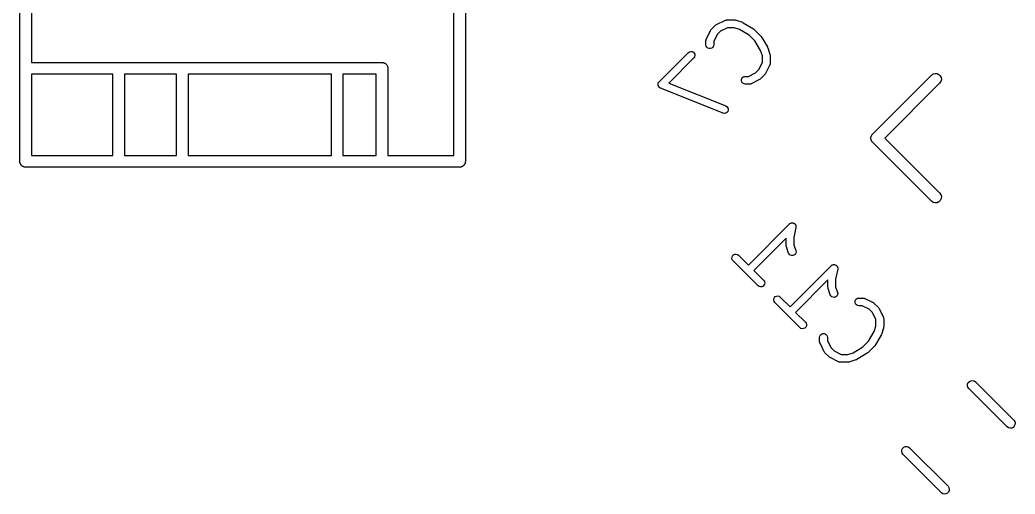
# Model space of a CAD drawing. Extents: x 100.3 to 129.7, y -169.9 to -105.7.
# Drawn here: x 103.01 to 115.86, y -134.53 to -128.41 of the extents above; entities that cross this region are included whole.
import ezdxf

# ---------------------------------------------------------------- set-up
doc = ezdxf.new("R2010")
doc.units = 0
doc.header["$MEASUREMENT"] = 0
doc.layers.add('BLACK', color=7, linetype='CONTINUOUS')

msp = doc.modelspace()

# ---------------------------------------------------------------- linework, layer by layer
at = {"layer": 'Black'}
for p, q in [((108.612, -130.162), (108.612, -115.812)), ((108.762, -115.737), (108.762, -130.237)), ((103.012, -130.237), (103.012, -116.937)), ((103.162, -127.662), (103.162, -128.962)), ((112.003, -128.473), (112.111, -128.419)), ((112.111, -128.419), (112.113, -128.418)), ((112.113, -128.418), (112.116, -128.416)), ((112.116, -128.416), (112.122, -128.415)), ((112.122, -128.415), (112.127, -128.414)), ((112.127, -128.414), (112.13, -128.414)), ((112.13, -128.414), (112.133, -128.413)), ((112.133, -128.413), (112.241, -128.413)), ((112.241, -128.413), (112.249, -128.415)), ((112.249, -128.415), (112.256, -128.416)), ((112.256, -128.416), (112.337, -128.443)), ((112.337, -128.443), (112.342, -128.446)), ((112.342, -128.446), (112.347, -128.448)), ((112.347, -128.448), (112.482, -128.528)), ((111.873, -128.657), (111.927, -128.549)), ((111.927, -128.549), (111.931, -128.542)), ((111.931, -128.542), (111.936, -128.536)), ((111.936, -128.536), (111.99, -128.482)), ((111.99, -128.482), (111.996, -128.477)), ((111.996, -128.477), (112.003, -128.473)), ((112.055, -128.558), (112.012, -128.601)), ((112.145, -128.513), (112.055, -128.558)), ((112.233, -128.513), (112.145, -128.513)), ((112.3, -128.536), (112.233, -128.513)), ((112.425, -128.611), (112.3, -128.536)), ((112.482, -128.528), (112.486, -128.532)), ((112.486, -128.532), (112.491, -128.536)), ((112.491, -128.536), (112.572, -128.617)), ((111.867, -128.679), (111.868, -128.676)), ((111.867, -128.733), (111.867, -128.679)), ((111.868, -128.673), (111.869, -128.668)), ((111.868, -128.676), (111.868, -128.673)), ((111.869, -128.668), (111.87, -128.662)), ((111.87, -128.662), (111.872, -128.659)), ((111.872, -128.659), (111.873, -128.657)), ((112.012, -128.601), (111.967, -128.691)), ((111.967, -128.691), (111.967, -128.733)), ((112.497, -128.683), (112.425, -128.611)), ((112.572, -128.808), (112.497, -128.683)), ((112.572, -128.617), (112.576, -128.622)), ((112.576, -128.622), (112.58, -128.626)), ((112.58, -128.626), (112.661, -128.761)), ((111.262, -129.209), (111.64, -128.832)), ((111.64, -128.832), (111.654, -128.822)), ((111.654, -128.822), (111.671, -128.818)), ((111.671, -128.818), (111.688, -128.819)), ((111.688, -128.819), (111.704, -128.827)), ((111.704, -128.827), (111.716, -128.839)), ((111.87, -128.75), (111.867, -128.733)), ((111.879, -128.765), (111.87, -128.75)), ((111.892, -128.776), (111.879, -128.765)), ((111.909, -128.782), (111.892, -128.776)), ((111.926, -128.782), (111.909, -128.782)), ((111.942, -128.776), (111.926, -128.782)), ((111.956, -128.765), (111.942, -128.776)), ((111.964, -128.75), (111.956, -128.765)), ((111.967, -128.733), (111.964, -128.75)), ((112.595, -128.876), (112.572, -128.808)), ((112.661, -128.761), (112.663, -128.766)), ((112.663, -128.766), (112.665, -128.771)), ((112.665, -128.771), (112.692, -128.852)), ((103.162, -128.962), (107.687, -128.962)), ((107.687, -128.962), (107.693, -128.963)), ((107.693, -128.963), (107.7, -128.963)), ((107.7, -128.963), (107.706, -128.965)), ((111.71, -128.903), (111.387, -129.226)), ((111.72, -128.889), (111.71, -128.903)), ((111.716, -128.839), (111.723, -128.855)), ((111.725, -128.872), (111.72, -128.889)), ((111.723, -128.855), (111.725, -128.872)), ((112.55, -129.053), (112.595, -128.963)), ((112.595, -128.963), (112.595, -128.876)), ((112.692, -128.852), (112.693, -128.86)), ((112.693, -128.86), (112.695, -128.868)), ((112.695, -128.868), (112.695, -128.975)), ((107.706, -128.965), (107.713, -128.967)), ((107.713, -128.967), (107.718, -128.97)), ((107.718, -128.97), (107.724, -128.972)), ((107.724, -128.972), (107.73, -128.976)), ((107.73, -128.976), (107.735, -128.98)), ((107.735, -128.98), (107.739, -128.985)), ((107.739, -128.985), (107.744, -128.989)), ((107.744, -128.989), (107.748, -128.994)), ((107.748, -128.994), (107.752, -128.999)), ((107.752, -128.999), (107.754, -129.006)), ((107.754, -129.006), (107.757, -129.011)), ((107.757, -129.011), (107.759, -129.018)), ((107.759, -129.018), (107.761, -129.024)), ((107.761, -129.024), (107.761, -129.031)), ((107.761, -129.031), (107.762, -129.037)), ((107.762, -129.037), (107.762, -130.162)), ((112.507, -129.096), (112.55, -129.053)), ((112.689, -128.998), (112.636, -129.105)), ((112.69, -128.995), (112.689, -128.998)), ((112.692, -128.992), (112.69, -128.995)), ((112.693, -128.987), (112.692, -128.992)), ((112.694, -128.981), (112.693, -128.987)), ((112.695, -128.975), (112.694, -128.978)), ((112.694, -128.978), (112.694, -128.981)), ((103.162, -129.112), (103.162, -130.162)), ((104.212, -129.112), (103.162, -129.112)), ((104.212, -130.162), (104.212, -129.112)), ((104.362, -129.112), (104.362, -130.162)), ((105.032, -129.112), (104.362, -129.112)), ((105.032, -130.162), (105.032, -129.112)), ((105.182, -129.112), (105.182, -130.162)), ((107.032, -129.112), (105.182, -129.112)), ((107.032, -130.162), (107.032, -129.112)), ((107.182, -129.112), (107.182, -130.162)), ((107.612, -129.112), (107.182, -129.112)), ((107.612, -130.162), (107.612, -129.112)), ((111.254, -129.221), (111.255, -129.218)), ((111.255, -129.218), (111.259, -129.214)), ((111.259, -129.214), (111.262, -129.209)), ((112.326, -129.182), (112.332, -129.166)), ((112.326, -129.199), (112.326, -129.182)), ((112.332, -129.216), (112.326, -129.199)), ((112.332, -129.166), (112.343, -129.152)), ((112.343, -129.229), (112.332, -129.216)), ((112.343, -129.152), (112.358, -129.144)), ((112.358, -129.144), (112.375, -129.141)), ((112.375, -129.141), (112.417, -129.141)), ((112.417, -129.141), (112.507, -129.096)), ((112.559, -129.182), (112.452, -129.235)), ((112.566, -129.177), (112.559, -129.182)), ((112.572, -129.172), (112.566, -129.177)), ((112.626, -129.118), (112.572, -129.172)), ((112.631, -129.112), (112.626, -129.118)), ((112.636, -129.105), (112.631, -129.112)), ((114.017, -129.884), (114.777, -129.124)), ((114.777, -129.124), (114.798, -129.109)), ((114.798, -129.109), (114.824, -129.102)), ((114.824, -129.102), (114.85, -129.104)), ((114.85, -129.104), (114.873, -129.115)), ((114.873, -129.115), (114.892, -129.134)), ((114.898, -129.208), (114.883, -129.23)), ((114.892, -129.134), (114.903, -129.157)), ((114.905, -129.183), (114.898, -129.208)), ((114.903, -129.157), (114.905, -129.183)), ((111.248, -129.24), (111.249, -129.237)), ((111.249, -129.246), (111.248, -129.24)), ((111.248, -129.252), (111.249, -129.246)), ((111.249, -129.255), (111.248, -129.252)), ((111.249, -129.234), (111.251, -129.229)), ((111.249, -129.237), (111.249, -129.234)), ((111.25, -129.258), (111.249, -129.255)), ((111.252, -129.263), (111.25, -129.258)), ((111.251, -129.229), (111.252, -129.223)), ((111.252, -129.223), (111.254, -129.221)), ((111.254, -129.268), (111.252, -129.263)), ((111.256, -129.271), (111.254, -129.268)), ((111.257, -129.273), (111.256, -129.271)), ((111.261, -129.277), (111.257, -129.273)), ((111.264, -129.282), (111.261, -129.277)), ((111.267, -129.283), (111.264, -129.282)), ((111.269, -129.286), (111.267, -129.283)), ((111.274, -129.288), (111.269, -129.286)), ((111.279, -129.291), (111.274, -129.288)), ((112.087, -129.614), (111.279, -129.291)), ((111.387, -129.226), (112.125, -129.521)), ((112.358, -129.238), (112.343, -129.229)), ((112.375, -129.241), (112.358, -129.238)), ((112.429, -129.241), (112.375, -129.241)), ((112.432, -129.24), (112.429, -129.241)), ((112.435, -129.24), (112.432, -129.24)), ((112.441, -129.239), (112.435, -129.24)), ((112.446, -129.238), (112.441, -129.239)), ((112.449, -129.236), (112.446, -129.238)), ((112.452, -129.235), (112.449, -129.236)), ((114.883, -129.23), (114.176, -129.937)), ((112.125, -129.521), (112.139, -129.531)), ((112.148, -129.594), (112.137, -129.607)), ((112.139, -129.531), (112.15, -129.544)), ((112.155, -129.578), (112.148, -129.594)), ((112.15, -129.544), (112.155, -129.561)), ((112.155, -129.561), (112.155, -129.578)), ((112.104, -129.618), (112.087, -129.614)), ((112.122, -129.615), (112.104, -129.618)), ((112.137, -129.607), (112.122, -129.615)), ((113.995, -129.93), (113.997, -129.924)), ((113.996, -129.937), (113.995, -129.93)), ((113.995, -129.943), (113.996, -129.937)), ((113.997, -129.95), (113.995, -129.943)), ((113.997, -129.924), (113.998, -129.917)), ((113.998, -129.956), (113.997, -129.95)), ((113.998, -129.917), (114, -129.912)), ((114, -129.962), (113.998, -129.956)), ((114, -129.912), (114.002, -129.905)), ((114.002, -129.969), (114, -129.962)), ((114.002, -129.905), (114.006, -129.9)), ((114.006, -129.974), (114.002, -129.969)), ((114.006, -129.9), (114.009, -129.894)), ((114.009, -129.98), (114.006, -129.974)), ((114.009, -129.894), (114.013, -129.889)), ((114.013, -129.985), (114.009, -129.98)), ((114.013, -129.889), (114.017, -129.884)), ((114.017, -129.99), (114.013, -129.985)), ((114.777, -130.75), (114.017, -129.99)), ((114.176, -129.937), (114.883, -130.644)), ((103.013, -130.243), (103.012, -130.237)), ((103.013, -130.25), (103.013, -130.243)), ((103.162, -130.162), (104.212, -130.162)), ((104.362, -130.162), (105.032, -130.162)), ((105.182, -130.162), (107.032, -130.162)), ((107.182, -130.162), (107.612, -130.162)), ((107.762, -130.162), (108.612, -130.162)), ((108.762, -130.237), (108.761, -130.243)), ((108.761, -130.243), (108.761, -130.25)), ((103.015, -130.256), (103.013, -130.25)), ((103.017, -130.263), (103.015, -130.256)), ((103.02, -130.268), (103.017, -130.263)), ((103.022, -130.274), (103.02, -130.268)), ((103.026, -130.28), (103.022, -130.274)), ((103.03, -130.285), (103.026, -130.28)), ((103.035, -130.289), (103.03, -130.285)), ((103.039, -130.294), (103.035, -130.289)), ((103.044, -130.298), (103.039, -130.294)), ((103.049, -130.302), (103.044, -130.298)), ((103.056, -130.304), (103.049, -130.302)), ((103.061, -130.307), (103.056, -130.304)), ((103.068, -130.309), (103.061, -130.307)), ((103.074, -130.311), (103.068, -130.309)), ((103.081, -130.311), (103.074, -130.311)), ((103.087, -130.312), (103.081, -130.311)), ((108.687, -130.312), (103.087, -130.312)), ((108.693, -130.311), (108.687, -130.312)), ((108.7, -130.311), (108.693, -130.311)), ((108.706, -130.309), (108.7, -130.311)), ((108.713, -130.307), (108.706, -130.309)), ((108.718, -130.304), (108.713, -130.307)), ((108.724, -130.302), (108.718, -130.304)), ((108.73, -130.298), (108.724, -130.302)), ((108.735, -130.294), (108.73, -130.298)), ((108.739, -130.289), (108.735, -130.294)), ((108.744, -130.285), (108.739, -130.289)), ((108.748, -130.28), (108.744, -130.285)), ((108.752, -130.274), (108.748, -130.28)), ((108.754, -130.268), (108.752, -130.274)), ((108.757, -130.263), (108.754, -130.268)), ((108.759, -130.256), (108.757, -130.263)), ((108.761, -130.25), (108.759, -130.256)), ((114.798, -130.765), (114.777, -130.75)), ((114.873, -130.758), (114.85, -130.769)), ((114.892, -130.74), (114.873, -130.758)), ((114.883, -130.644), (114.898, -130.665)), ((114.903, -130.716), (114.892, -130.74)), ((114.898, -130.665), (114.905, -130.69)), ((114.905, -130.69), (114.903, -130.716)), ((114.824, -130.772), (114.798, -130.765)), ((114.85, -130.769), (114.824, -130.772)), ((112.414, -131.573), (112.944, -131.043)), ((112.944, -131.043), (112.946, -131.042)), ((112.946, -131.042), (112.948, -131.039)), ((112.948, -131.039), (112.954, -131.037)), ((112.954, -131.037), (112.958, -131.033)), ((112.958, -131.033), (112.961, -131.032)), ((112.961, -131.032), (112.964, -131.031)), ((112.964, -131.031), (112.969, -131.03)), ((112.969, -131.03), (112.975, -131.029)), ((112.975, -131.029), (112.978, -131.029)), ((112.978, -131.029), (112.981, -131.029)), ((112.981, -131.029), (112.987, -131.03)), ((112.987, -131.03), (112.993, -131.03)), ((112.993, -131.03), (112.995, -131.031)), ((112.995, -131.031), (112.998, -131.032)), ((112.998, -131.032), (113.003, -131.035)), ((113.003, -131.035), (113.008, -131.038)), ((113.029, -131.088), (113.003, -131.218)), ((113.008, -131.038), (113.01, -131.04)), ((113.01, -131.04), (113.013, -131.041)), ((113.013, -131.041), (113.016, -131.046)), ((113.016, -131.046), (113.021, -131.05)), ((113.021, -131.05), (113.022, -131.052)), ((113.022, -131.052), (113.023, -131.055)), ((113.023, -131.055), (113.025, -131.06)), ((113.025, -131.06), (113.028, -131.066)), ((113.028, -131.066), (113.028, -131.068)), ((113.028, -131.068), (113.029, -131.071)), ((113.029, -131.071), (113.029, -131.077)), ((113.029, -131.077), (113.029, -131.083)), ((113.029, -131.083), (113.029, -131.086)), ((113.029, -131.086), (113.029, -131.088)), ((112.903, -131.226), (112.485, -131.644)), ((112.903, -131.321), (112.903, -131.226)), ((113.003, -131.218), (113.003, -131.313)), ((112.904, -131.329), (112.903, -131.321)), ((112.905, -131.337), (112.904, -131.329)), ((112.932, -131.418), (112.905, -131.337)), ((113.003, -131.313), (113.027, -131.386)), ((113.03, -131.403), (113.026, -131.42)), ((113.027, -131.386), (113.03, -131.403)), ((112.202, -131.487), (112.204, -131.47)), ((112.207, -131.504), (112.202, -131.487)), ((112.204, -131.47), (112.211, -131.454)), ((112.217, -131.518), (112.207, -131.504)), ((112.211, -131.454), (112.224, -131.442)), ((112.54, -131.841), (112.217, -131.518)), ((112.224, -131.442), (112.239, -131.434)), ((112.239, -131.434), (112.257, -131.433)), ((112.257, -131.433), (112.273, -131.437)), ((112.273, -131.437), (112.288, -131.447)), ((112.288, -131.447), (112.414, -131.573)), ((112.94, -131.433), (112.932, -131.418)), ((112.953, -131.444), (112.94, -131.433)), ((112.97, -131.451), (112.953, -131.444)), ((112.987, -131.451), (112.97, -131.451)), ((113.003, -131.446), (112.987, -131.451)), ((113.017, -131.435), (113.003, -131.446)), ((113.026, -131.42), (113.017, -131.435)), ((112.485, -131.644), (112.611, -131.77)), ((112.953, -132.112), (113.483, -131.582)), ((113.483, -131.582), (113.485, -131.58)), ((113.485, -131.58), (113.487, -131.578)), ((113.487, -131.578), (113.492, -131.575)), ((113.492, -131.575), (113.497, -131.572)), ((113.497, -131.572), (113.5, -131.571)), ((113.5, -131.571), (113.502, -131.57)), ((113.502, -131.57), (113.508, -131.569)), ((113.508, -131.569), (113.514, -131.567)), ((113.514, -131.567), (113.517, -131.568)), ((113.517, -131.568), (113.519, -131.567)), ((113.519, -131.567), (113.525, -131.568)), ((113.525, -131.568), (113.531, -131.569)), ((113.531, -131.569), (113.534, -131.57)), ((113.534, -131.57), (113.536, -131.571)), ((113.536, -131.571), (113.542, -131.574)), ((113.567, -131.627), (113.541, -131.757)), ((113.542, -131.574), (113.547, -131.576)), ((113.547, -131.576), (113.549, -131.578)), ((113.549, -131.578), (113.551, -131.58)), ((113.551, -131.58), (113.555, -131.584)), ((113.555, -131.584), (113.559, -131.589)), ((113.559, -131.589), (113.56, -131.591)), ((113.56, -131.591), (113.562, -131.593)), ((113.562, -131.593), (113.564, -131.599)), ((113.564, -131.599), (113.567, -131.604)), ((113.567, -131.604), (113.567, -131.607)), ((113.567, -131.607), (113.568, -131.61)), ((113.568, -131.622), (113.567, -131.624)), ((113.567, -131.624), (113.567, -131.627)), ((113.568, -131.61), (113.568, -131.616)), ((113.568, -131.616), (113.568, -131.622)), ((112.611, -131.77), (112.621, -131.785)), ((112.621, -131.785), (112.625, -131.801)), ((113.441, -131.765), (113.023, -132.183)), ((113.441, -131.86), (113.441, -131.765)), ((113.541, -131.757), (113.541, -131.852)), ((112.554, -131.851), (112.54, -131.841)), ((112.571, -131.856), (112.554, -131.851)), ((112.588, -131.854), (112.571, -131.856)), ((112.604, -131.847), (112.588, -131.854)), ((112.616, -131.834), (112.604, -131.847)), ((112.624, -131.819), (112.616, -131.834)), ((112.625, -131.801), (112.624, -131.819)), ((113.443, -131.868), (113.441, -131.86)), ((113.444, -131.875), (113.443, -131.868)), ((113.471, -131.956), (113.444, -131.875)), ((113.541, -131.852), (113.566, -131.925)), ((112.741, -132.026), (112.743, -132.008)), ((112.746, -132.042), (112.741, -132.026)), ((112.743, -132.008), (112.75, -131.993)), ((112.756, -132.057), (112.746, -132.042)), ((112.75, -131.993), (112.762, -131.98)), ((112.762, -131.98), (112.778, -131.973)), ((112.778, -131.973), (112.795, -131.972)), ((112.795, -131.972), (112.812, -131.976)), ((112.812, -131.976), (112.826, -131.986)), ((112.826, -131.986), (112.953, -132.112)), ((113.479, -131.972), (113.471, -131.956)), ((113.492, -131.983), (113.479, -131.972)), ((113.508, -131.989), (113.492, -131.983)), ((113.526, -131.99), (113.508, -131.989)), ((113.542, -131.984), (113.526, -131.99)), ((113.556, -131.974), (113.542, -131.984)), ((113.565, -131.959), (113.556, -131.974)), ((113.568, -131.942), (113.565, -131.959)), ((113.566, -131.925), (113.568, -131.942)), ((113.792, -132.04), (113.798, -132.023)), ((113.792, -132.057), (113.792, -132.04)), ((113.798, -132.023), (113.809, -132.01)), ((113.809, -132.01), (113.824, -132.001)), ((113.824, -132.001), (113.842, -131.998)), ((113.842, -131.998), (113.895, -131.998)), ((113.895, -131.998), (113.898, -131.999)), ((113.898, -131.999), (113.901, -131.999)), ((113.901, -131.999), (113.907, -132)), ((113.907, -132), (113.913, -132.001)), ((113.913, -132.001), (113.915, -132.003)), ((113.915, -132.003), (113.918, -132.004)), ((113.918, -132.004), (114.026, -132.057)), ((113.079, -132.38), (112.756, -132.057)), ((113.798, -132.073), (113.792, -132.057)), ((113.809, -132.087), (113.798, -132.073)), ((113.824, -132.095), (113.809, -132.087)), ((113.842, -132.098), (113.824, -132.095)), ((113.884, -132.098), (113.842, -132.098)), ((113.974, -132.143), (113.884, -132.098)), ((114.016, -132.186), (113.974, -132.143)), ((114.026, -132.057), (114.032, -132.062)), ((114.032, -132.062), (114.039, -132.067)), ((114.039, -132.067), (114.092, -132.121)), ((114.092, -132.121), (114.097, -132.127)), ((114.097, -132.127), (114.102, -132.134)), ((114.102, -132.134), (114.156, -132.241)), ((113.023, -132.183), (113.15, -132.309)), ((114.061, -132.276), (114.016, -132.186)), ((114.061, -132.363), (114.061, -132.276)), ((114.156, -132.241), (114.156, -132.244)), ((114.156, -132.244), (114.158, -132.247)), ((114.158, -132.247), (114.159, -132.252)), ((114.159, -132.252), (114.161, -132.258)), ((114.161, -132.258), (114.16, -132.261)), ((114.16, -132.261), (114.161, -132.264)), ((114.161, -132.264), (114.161, -132.371)), ((113.093, -132.39), (113.079, -132.38)), ((113.11, -132.394), (113.093, -132.39)), ((113.127, -132.393), (113.11, -132.394)), ((113.143, -132.386), (113.127, -132.393)), ((113.155, -132.373), (113.143, -132.386)), ((113.15, -132.309), (113.16, -132.323)), ((113.163, -132.358), (113.155, -132.373)), ((113.16, -132.323), (113.164, -132.34)), ((113.164, -132.34), (113.163, -132.358)), ((113.963, -132.556), (114.038, -132.431)), ((114.038, -132.431), (114.061, -132.363)), ((114.158, -132.387), (114.131, -132.468)), ((114.16, -132.379), (114.158, -132.387)), ((114.161, -132.371), (114.16, -132.379)), ((113.334, -132.506), (113.337, -132.489)), ((113.334, -132.56), (113.334, -132.506)), ((113.334, -132.563), (113.334, -132.56)), ((113.337, -132.489), (113.345, -132.474)), ((113.345, -132.474), (113.359, -132.463)), ((113.359, -132.463), (113.375, -132.457)), ((113.375, -132.457), (113.392, -132.457)), ((113.392, -132.457), (113.409, -132.463)), ((113.409, -132.463), (113.422, -132.474)), ((113.422, -132.474), (113.431, -132.489)), ((113.431, -132.489), (113.434, -132.506)), ((113.434, -132.506), (113.434, -132.548)), ((113.434, -132.548), (113.479, -132.638)), ((113.891, -132.628), (113.963, -132.556)), ((114.127, -132.478), (114.046, -132.613)), ((114.129, -132.473), (114.127, -132.478)), ((114.131, -132.468), (114.129, -132.473)), ((113.334, -132.566), (113.334, -132.563)), ((113.336, -132.571), (113.334, -132.566)), ((113.337, -132.577), (113.336, -132.571)), ((113.338, -132.58), (113.337, -132.577)), ((113.339, -132.582), (113.338, -132.58)), ((113.393, -132.69), (113.339, -132.582)), ((113.479, -132.638), (113.521, -132.681)), ((113.521, -132.681), (113.611, -132.726)), ((113.767, -132.703), (113.891, -132.628)), ((114.039, -132.622), (113.958, -132.703)), ((114.042, -132.617), (114.039, -132.622)), ((114.046, -132.613), (114.042, -132.617)), ((113.398, -132.697), (113.393, -132.69)), ((113.402, -132.703), (113.398, -132.697)), ((113.456, -132.757), (113.402, -132.703)), ((113.463, -132.762), (113.456, -132.757)), ((113.469, -132.766), (113.463, -132.762)), ((113.577, -132.82), (113.469, -132.766)), ((113.611, -132.726), (113.699, -132.726)), ((113.699, -132.726), (113.767, -132.703)), ((113.803, -132.796), (113.723, -132.823)), ((113.808, -132.793), (113.803, -132.796)), ((113.813, -132.791), (113.808, -132.793)), ((113.948, -132.711), (113.813, -132.791)), ((113.953, -132.707), (113.948, -132.711)), ((113.958, -132.703), (113.953, -132.707)), ((113.58, -132.821), (113.577, -132.82)), ((113.582, -132.823), (113.58, -132.821)), ((113.588, -132.824), (113.582, -132.823)), ((113.593, -132.825), (113.588, -132.824)), ((113.596, -132.825), (113.593, -132.825)), ((113.599, -132.826), (113.596, -132.825)), ((113.707, -132.826), (113.599, -132.826)), ((113.715, -132.824), (113.707, -132.826)), ((113.723, -132.823), (113.715, -132.824)), ((115.253, -133.088), (115.268, -133.074)), ((115.268, -133.074), (115.287, -133.065)), ((115.287, -133.065), (115.308, -133.063)), ((115.308, -133.063), (115.328, -133.068)), ((115.328, -133.068), (115.345, -133.08)), ((115.243, -133.128), (115.244, -133.107)), ((115.248, -133.148), (115.243, -133.128)), ((115.244, -133.107), (115.253, -133.088)), ((115.26, -133.165), (115.248, -133.148)), ((115.755, -133.66), (115.26, -133.165)), ((115.345, -133.08), (115.84, -133.575)), ((115.84, -133.575), (115.852, -133.592)), ((115.772, -133.672), (115.755, -133.66)), ((115.792, -133.677), (115.772, -133.672)), ((115.813, -133.676), (115.792, -133.677)), ((115.832, -133.667), (115.813, -133.676)), ((115.846, -133.652), (115.832, -133.667)), ((115.855, -133.633), (115.846, -133.652)), ((115.852, -133.592), (115.857, -133.612)), ((115.857, -133.612), (115.855, -133.633)), ((114.394, -133.977), (114.396, -133.956)), ((114.396, -133.956), (114.405, -133.937)), ((114.405, -133.937), (114.419, -133.922)), ((114.419, -133.922), (114.438, -133.913)), ((114.438, -133.913), (114.459, -133.912)), ((114.459, -133.912), (114.479, -133.917)), ((114.479, -133.917), (114.496, -133.929)), ((114.496, -133.929), (114.991, -134.424)), ((114.399, -133.997), (114.394, -133.977)), ((114.411, -134.014), (114.399, -133.997)), ((114.906, -134.509), (114.411, -134.014)), ((114.991, -134.424), (115.003, -134.441)), ((115.007, -134.482), (114.998, -134.501)), ((115.003, -134.441), (115.008, -134.461)), ((115.008, -134.461), (115.007, -134.482)), ((114.923, -134.521), (114.906, -134.509)), ((114.943, -134.526), (114.923, -134.521)), ((114.964, -134.524), (114.943, -134.526)), ((114.983, -134.515), (114.964, -134.524)), ((114.998, -134.501), (114.983, -134.515))]:
    msp.add_line(p, q, dxfattribs=at)

doc.saveas('drawing.dxf')
